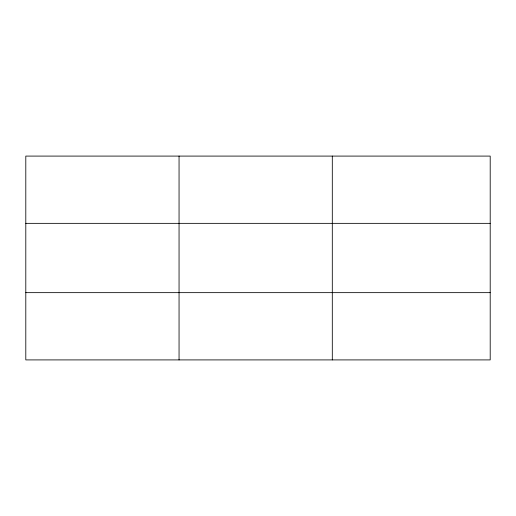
<?xml version="1.0" encoding="UTF-8"?>
<svg xmlns="http://www.w3.org/2000/svg" width="516" height="516" viewBox="0 0 516 516"><rect width="100%" height="100%" fill="white"/><g stroke="black" fill="none" stroke-linecap="round" stroke-linejoin="round"><path stroke-width="0.77" d="M179.052 156.09L179.052 359.91M332.304 156.09L332.304 359.91M490.2 223.351L490.2 156.09L25.8 156.09L25.8 359.91L490.2 359.91L490.2 223.351L25.8 223.351M25.8 292.649L490.2 292.649"/></g></svg>
